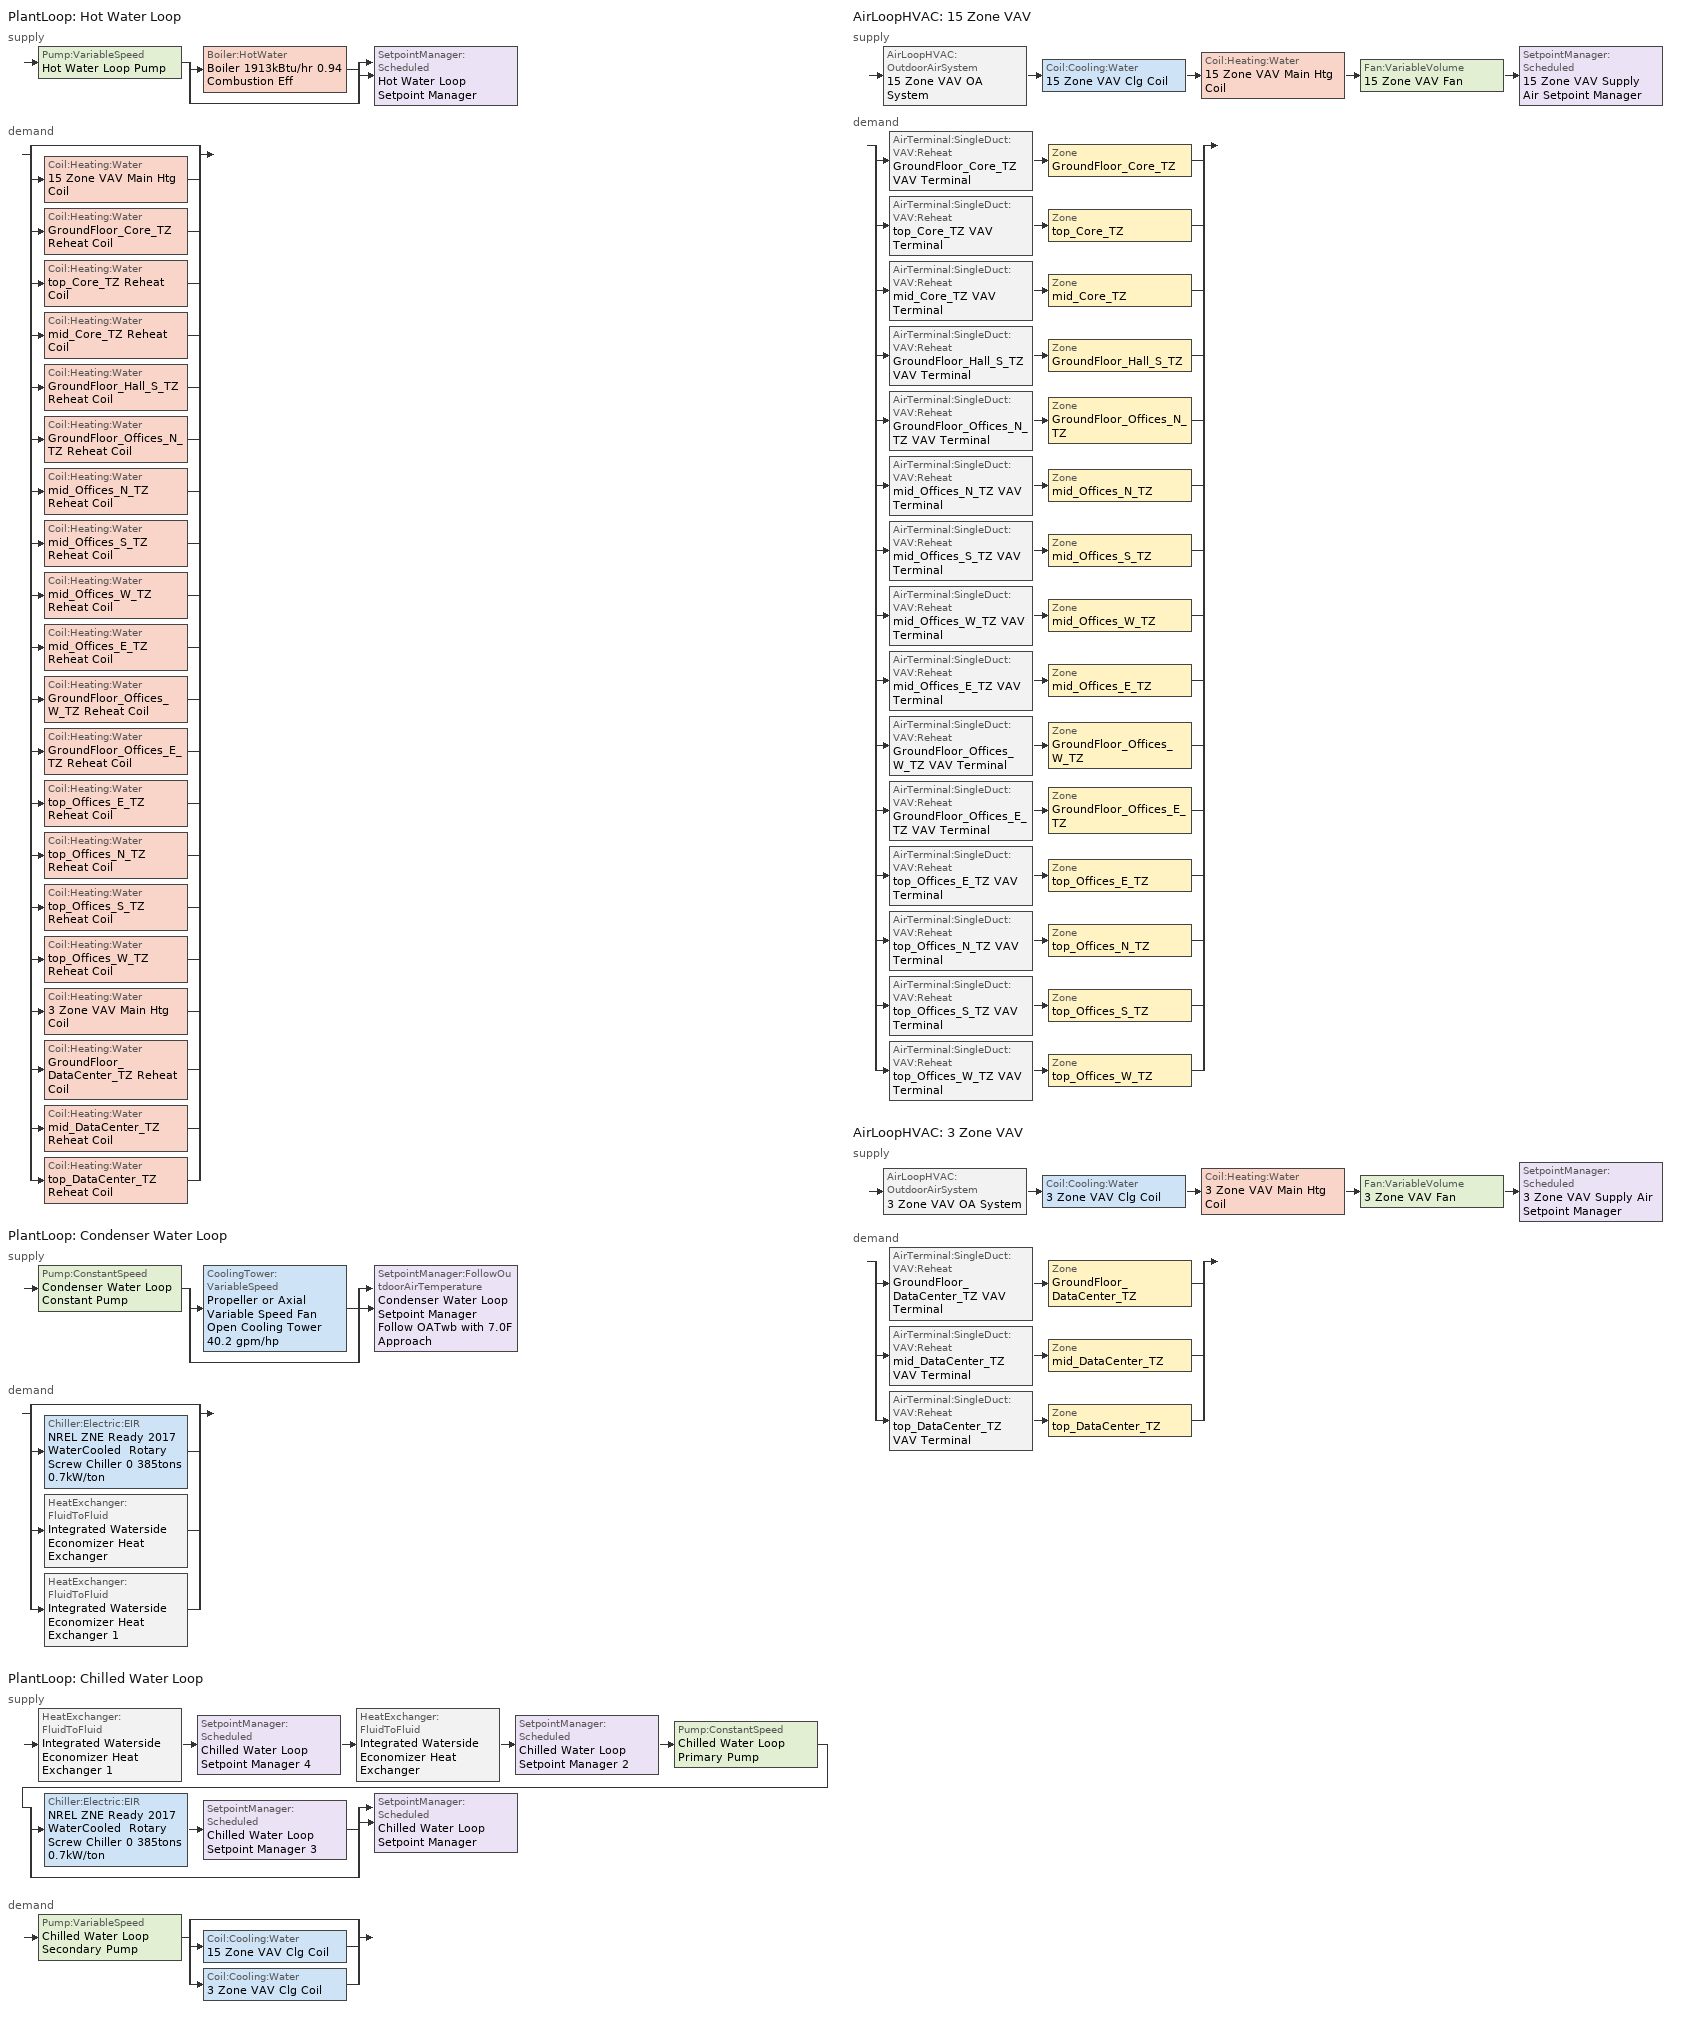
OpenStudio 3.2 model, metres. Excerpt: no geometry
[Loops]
PlantLoop 'Hot Water Loop'
 supply: Pump:VariableSpeed 'Hot Water Loop Pump' > split
  | Boiler:HotWater 'Boiler 1913kBtu/hr 0.94 Combustion Eff'
  | bypass
  join > SetpointManager:Scheduled 'Hot Water Loop Setpoint Manager'
 demand: split
  | bypass
  | Coil:Heating:Water '15 Zone VAV Main Htg Coil'
  | Coil:Heating:Water 'GroundFloor_Core_TZ Reheat Coil'
  | Coil:Heating:Water 'top_Core_TZ Reheat Coil'
  | Coil:Heating:Water 'mid_Core_TZ Reheat Coil'
  | Coil:Heating:Water 'GroundFloor_Hall_S_TZ Reheat Coil'
  | Coil:Heating:Water 'GroundFloor_Offices_N_TZ Reheat Coil'
  | Coil:Heating:Water 'mid_Offices_N_TZ Reheat Coil'
  | Coil:Heating:Water 'mid_Offices_S_TZ Reheat Coil'
  | Coil:Heating:Water 'mid_Offices_W_TZ Reheat Coil'
  | Coil:Heating:Water 'mid_Offices_E_TZ Reheat Coil'
  | Coil:Heating:Water 'GroundFloor_Offices_W_TZ Reheat Coil'
  | Coil:Heating:Water 'GroundFloor_Offices_E_TZ Reheat Coil'
  | Coil:Heating:Water 'top_Offices_E_TZ Reheat Coil'
  | Coil:Heating:Water 'top_Offices_N_TZ Reheat Coil'
  | Coil:Heating:Water 'top_Offices_S_TZ Reheat Coil'
  | Coil:Heating:Water 'top_Offices_W_TZ Reheat Coil'
  | Coil:Heating:Water '3 Zone VAV Main Htg Coil'
  | Coil:Heating:Water 'GroundFloor_DataCenter_TZ Reheat Coil'
  | Coil:Heating:Water 'mid_DataCenter_TZ Reheat Coil'
  | Coil:Heating:Water 'top_DataCenter_TZ Reheat Coil'
PlantLoop 'Condenser Water Loop'
 supply: Pump:ConstantSpeed 'Condenser Water Loop Constant Pump' > split
  | CoolingTower:VariableSpeed 'Propeller or Axial Variable Speed Fan Open Cooling Tower 40.2 gpm/hp'
  | bypass
  join > SetpointManager:FollowOutdoorAirTemperature 'Condenser Water Loop Setpoint Manager Follow OATwb with 7.0F Approach'
 demand: split
  | bypass
  | Chiller:Electric:EIR 'NREL ZNE Ready 2017 WaterCooled  Rotary Screw Chiller 0 385tons 0.7kW/ton'
  | HeatExchanger:FluidToFluid 'Integrated Waterside Economizer Heat Exchanger'
  | HeatExchanger:FluidToFluid 'Integrated Waterside Economizer Heat Exchanger 1'
PlantLoop 'Chilled Water Loop'
 supply: HeatExchanger:FluidToFluid 'Integrated Waterside Economizer Heat Exchanger 1' > SetpointManager:Scheduled 'Chilled Water Loop Setpoint Manager 4' > HeatExchanger:FluidToFluid 'Integrated Waterside Economizer Heat Exchanger' > SetpointManager:Scheduled 'Chilled Water Loop Setpoint Manager 2' > Pump:ConstantSpeed 'Chilled Water Loop Primary Pump' > split
  | Chiller:Electric:EIR 'NREL ZNE Ready 2017 WaterCooled  Rotary Screw Chiller 0 385tons 0.7kW/ton' > SetpointManager:Scheduled 'Chilled Water Loop Setpoint Manager 3'
  | bypass
  join > SetpointManager:Scheduled 'Chilled Water Loop Setpoint Manager'
 demand: Pump:VariableSpeed 'Chilled Water Loop Secondary Pump' > split
  | bypass
  | Coil:Cooling:Water '15 Zone VAV Clg Coil'
  | Coil:Cooling:Water '3 Zone VAV Clg Coil'
AirLoopHVAC '15 Zone VAV'
 supply: AirLoopHVAC:OutdoorAirSystem '15 Zone VAV OA System' > Coil:Cooling:Water '15 Zone VAV Clg Coil' > Coil:Heating:Water '15 Zone VAV Main Htg Coil' > Fan:VariableVolume '15 Zone VAV Fan' > SetpointManager:Scheduled '15 Zone VAV Supply Air Setpoint Manager'
 demand: split
  | AirTerminal:SingleDuct:VAV:Reheat 'GroundFloor_Core_TZ VAV Terminal' > Zone 'GroundFloor_Core_TZ'
  | AirTerminal:SingleDuct:VAV:Reheat 'top_Core_TZ VAV Terminal' > Zone 'top_Core_TZ'
  | AirTerminal:SingleDuct:VAV:Reheat 'mid_Core_TZ VAV Terminal' > Zone 'mid_Core_TZ'
  | AirTerminal:SingleDuct:VAV:Reheat 'GroundFloor_Hall_S_TZ VAV Terminal' > Zone 'GroundFloor_Hall_S_TZ'
  | AirTerminal:SingleDuct:VAV:Reheat 'GroundFloor_Offices_N_TZ VAV Terminal' > Zone 'GroundFloor_Offices_N_TZ'
  | AirTerminal:SingleDuct:VAV:Reheat 'mid_Offices_N_TZ VAV Terminal' > Zone 'mid_Offices_N_TZ'
  | AirTerminal:SingleDuct:VAV:Reheat 'mid_Offices_S_TZ VAV Terminal' > Zone 'mid_Offices_S_TZ'
  | AirTerminal:SingleDuct:VAV:Reheat 'mid_Offices_W_TZ VAV Terminal' > Zone 'mid_Offices_W_TZ'
  | AirTerminal:SingleDuct:VAV:Reheat 'mid_Offices_E_TZ VAV Terminal' > Zone 'mid_Offices_E_TZ'
  | AirTerminal:SingleDuct:VAV:Reheat 'GroundFloor_Offices_W_TZ VAV Terminal' > Zone 'GroundFloor_Offices_W_TZ'
  | AirTerminal:SingleDuct:VAV:Reheat 'GroundFloor_Offices_E_TZ VAV Terminal' > Zone 'GroundFloor_Offices_E_TZ'
  | AirTerminal:SingleDuct:VAV:Reheat 'top_Offices_E_TZ VAV Terminal' > Zone 'top_Offices_E_TZ'
  | AirTerminal:SingleDuct:VAV:Reheat 'top_Offices_N_TZ VAV Terminal' > Zone 'top_Offices_N_TZ'
  | AirTerminal:SingleDuct:VAV:Reheat 'top_Offices_S_TZ VAV Terminal' > Zone 'top_Offices_S_TZ'
  | AirTerminal:SingleDuct:VAV:Reheat 'top_Offices_W_TZ VAV Terminal' > Zone 'top_Offices_W_TZ'
AirLoopHVAC '3 Zone VAV'
 supply: AirLoopHVAC:OutdoorAirSystem '3 Zone VAV OA System' > Coil:Cooling:Water '3 Zone VAV Clg Coil' > Coil:Heating:Water '3 Zone VAV Main Htg Coil' > Fan:VariableVolume '3 Zone VAV Fan' > SetpointManager:Scheduled '3 Zone VAV Supply Air Setpoint Manager'
 demand: split
  | AirTerminal:SingleDuct:VAV:Reheat 'GroundFloor_DataCenter_TZ VAV Terminal' > Zone 'GroundFloor_DataCenter_TZ'
  | AirTerminal:SingleDuct:VAV:Reheat 'mid_DataCenter_TZ VAV Terminal' > Zone 'mid_DataCenter_TZ'
  | AirTerminal:SingleDuct:VAV:Reheat 'top_DataCenter_TZ VAV Terminal' > Zone 'top_DataCenter_TZ'
[Sizing:Zone] Zone Cooling Design Supply Air Temperature Input Method=SupplyAirTemperature; Zone Cooling Design Supply Air Temperature {C}=13; Zone Cooling Design Supply Air Temperature Difference {deltaC}=10; Zone Heating Design Supply Air Temperature Input Method=SupplyAirTemperature; Zone Heating Design Supply Air Temperature {C}=40; Zone Heating Design Supply Air Temperature Difference {deltaC}=10; Zone Cooling Design Supply Air Humidity Ratio {kg-H2O/kg-air}=0.0085; Zone Heating Design Supply Air Humidity Ratio {kg-H2O/kg-air}=0.008; Cooling Design Air Flow Method=DesignDayWithLimit; Cooling Design Air Flow Rate {m3/s}=0; Cooling Minimum Air Flow {m3/s}=0; Cooling Minimum Air Flow Fraction=0; Heating Design Air Flow Method=DesignDay; Heating Design Air Flow Rate {m3/s}=0; Heating Maximum Air Flow {m3/s}=0.142; Account for Dedicated Outdoor Air System=Yes; Dedicated Outdoor Air System Control Strategy=NeutralSupplyAir; Dedicated Outdoor Air Low Setpoint Temperature for Design {C}=15.5; Dedicated Outdoor Air High Setpoint Temperature for Design {C}=21
Name | Heating Maximum Air Flow per Zone Floor Area {m3/s-m2} | Design Zone Air Distribution Effectiveness in Cooling Mode | Design Zone Air Distribution Effectiveness in Heating Mode | Design Minimum Zone Ventilation Efficiency | Cooling Minimum Air Flow per Zone Floor Area {m3/s-m2}
top_Offices_W_TZ; top_Core_TZ; GroundFloor_Offices_N_TZ; GroundFloor_Offices_E_TZ; GroundFloor_Hall_S_TZ; top_Offices_N_TZ; top_Offices_E_TZ; top_Offices_S_TZ; mid_Offices_W_TZ; mid_Offices_N_TZ; mid_Offices_S_TZ; mid_Offices_E_TZ | 0.002 | 1 | 1 | 0.6
GroundFloor_Core_TZ |  | 1 | 1 | 0.6
GroundFloor_Offices_W_TZ; mid_Core_TZ | 0.002 | 1 | 1 | 0.6 | 0.000762
GroundFloor_DataCenter_TZ; top_DataCenter_TZ; mid_DataCenter_TZ | 0.002
[Zone equipment]
top_Offices_W_TZ: top_Offices_W_TZ VAV Terminal
GroundFloor_Core_TZ: GroundFloor_Core_TZ VAV Terminal
top_Core_TZ: top_Core_TZ VAV Terminal
GroundFloor_Offices_N_TZ: GroundFloor_Offices_N_TZ VAV Terminal
GroundFloor_Offices_E_TZ: GroundFloor_Offices_E_TZ VAV Terminal
GroundFloor_Hall_S_TZ: GroundFloor_Hall_S_TZ VAV Terminal
GroundFloor_Offices_W_TZ: GroundFloor_Offices_W_TZ VAV Terminal
top_Offices_N_TZ: top_Offices_N_TZ VAV Terminal
top_Offices_E_TZ: top_Offices_E_TZ VAV Terminal
top_Offices_S_TZ: top_Offices_S_TZ VAV Terminal
GroundFloor_DataCenter_TZ: GroundFloor_DataCenter_TZ VAV Terminal
top_DataCenter_TZ: top_DataCenter_TZ VAV Terminal
mid_Offices_W_TZ: mid_Offices_W_TZ VAV Terminal
mid_Core_TZ: mid_Core_TZ VAV Terminal
mid_Offices_N_TZ: mid_Offices_N_TZ VAV Terminal
mid_Offices_S_TZ: mid_Offices_S_TZ VAV Terminal
mid_DataCenter_TZ: mid_DataCenter_TZ VAV Terminal
mid_Offices_E_TZ: mid_Offices_E_TZ VAV Terminal
[PlantLoop] Glycol Concentration=0; Plant Loop Volume {m3}=Autocalculate; Load Distribution Scheme=Optimal
Name | Fluid Type | Minimum Loop Temperature {C} | Maximum Loop Temperature {C} | Common Pipe Simulation
Hot Water Loop | Water | 10
Condenser Water Loop |  | 5 | 80
Chilled Water Loop |  | 1 | 40 | CommonPipe
[Sizing:Plant]
Name | Loop Type | Design Loop Exit Temperature {C} | Loop Design Temperature Difference {deltaC} | Sizing Option | Zone Timesteps in Averaging Window | Coincident Sizing Factor Mode
Hot Water Loop | Heating | 50 | 11 | NonCoincident | 1 | None
Condenser Water Loop | Condenser | 29.5 | 5.5 | Coincident | 6 | GlobalCoolingSizingFactor
Chilled Water Loop | Cooling | 6.67 | 5.6 | NonCoincident | 1 | None
[SetpointManager:Scheduled] Control Variable=Temperature
Name | Schedule | Setpoint Node or NodeList
Hot Water Loop Setpoint Manager | Hot Water Loop Temp - 120F 1 | Hot Water Loop Supply Outlet Node
Chilled Water Loop Setpoint Manager | Chilled Water Loop Temp - 44F 1 | Chilled Water Loop Supply Outlet Node
15 Zone VAV Supply Air Setpoint Manager | Deck_Temperature | 15 Zone VAV Supply Outlet Node
Chilled Water Loop Setpoint Manager 2 | Chilled Water Loop Temp - 44F 1 | Chilled Water Loop Primary Pump Inlet Water Node
3 Zone VAV Supply Air Setpoint Manager | Supply Air Temp - 55.0F 1 | 3 Zone VAV Supply Outlet Node
Chilled Water Loop Setpoint Manager 3 | Chilled Water Loop Temp - 44F 1 | NREL ZNE Ready 2017 WaterCooled  Rotary Screw Chiller 0 Supply Outlet Water Node
Chilled Water Loop Setpoint Manager 4 | Chilled Water Loop Temp - 44F 1
[Pump:VariableSpeed] Coefficient 1 of the Part Load Performance Curve=0; Coefficient 2 of the Part Load Performance Curve=0.0205; Coefficient 3 of the Part Load Performance Curve=0.4101; Coefficient 4 of the Part Load Performance Curve=0.5753; Pump Control Type=Intermittent; Skin Loss Radiative Fraction=0.5; Design Power Sizing Method=PowerPerFlowPerPressure; Design Electric Power per Unit Flow Rate {W/(m3/s)}=348701.1; Design Shaft Power per Unit Flow Rate per Unit Head {W-s/m3-Pa}=1.28205; Design Minimum Flow Rate Fraction=0
Name | Rated Pump Head {Pa} | Motor Efficiency | Fraction of Motor Inefficiencies to Fluid Stream
Hot Water Loop Pump | 179344 | 0.895
Chilled Water Loop Secondary Pump | 134508 | 0.924 | 0
[Boiler:HotWater]
Boiler 1913kBtu/hr 0.94 Combustion Eff: Fuel Type=NaturalGas; Nominal Thermal Efficiency=0.933; Efficiency Curve Temperature Evaluation Variable=LeavingBoiler; Normalized Boiler Efficiency Curve=Boiler with Minimum Turndown; Minimum Part Load Ratio=0; Maximum Part Load Ratio=1.2; Optimum Part Load Ratio=1; Water Outlet Upper Temperature Limit {C}=95; Boiler Flow Mode=LeavingSetpointModulated; Parasitic Electric Load {W}=0; Sizing Factor=1
[SetpointManager:FollowOutdoorAirTemperature]
Condenser Water Loop Setpoint Manager Follow OATwb with 7.0F Approach: Control Variable=Temperature; Reference Temperature Type=OutdoorAirWetBulb; Offset Temperature Difference {deltaC}=3.88889; Maximum Setpoint Temperature {C}=29.4444; Minimum Setpoint Temperature {C}=5.55556; Setpoint Node or NodeList=Condenser Water Loop Supply Outlet Node
[Pump:ConstantSpeed] Rated Flow Rate {m3/s}=autosize; Rated Power Consumption {W}=autosize; Fraction of Motor Inefficiencies to Fluid Stream=0; Pump Control Type=Intermittent; Design Power Sizing Method=PowerPerFlowPerPressure; Design Electric Power per Unit Flow Rate {W/(m3/s)}=348701.1; Design Shaft Power per Unit Flow Rate per Unit Head {W-s/m3-Pa}=1.28205
Name | Rated Pump Head {Pa} | Motor Efficiency
Condenser Water Loop Constant Pump | 148557 | 0.95
Chilled Water Loop Primary Pump | 44836 | 0.895
[CoolingTower:VariableSpeed]
Propeller or Axial Variable Speed Fan Open Cooling Tower 40.2 gpm/hp: Model Type=CoolToolsCrossFlow; Design Inlet Air Wet-Bulb Temperature {C}=25.5; Design Approach Temperature {deltaC}=4; Design Range Temperature {deltaC}=5.5; Design Water Flow Rate {m3/s}=autosize; Design Air Flow Rate {m3/s}=autosize; Design Fan Power {W}=63782; Fan Power Ratio Function of Air Flow Rate Ratio Curve=VSD-TWR-FAN-FPLR; Minimum Air Flow Rate Ratio=0.2; Fraction of Tower Capacity in Free Convection Regime=0.125; Basin Heater Capacity {W/K}=0; Basin Heater Setpoint Temperature {C}=2; Evaporation Loss Mode=SaturatedExit; Evaporation Loss Factor {percent/K}=0.2; Drift Loss Percent {percent}=0.008; Blowdown Calculation Mode=ConcentrationRatio; Blowdown Concentration Ratio=3; Number of Cells=1; Cell Control=MaximalCell; Sizing Factor=1
[Chiller:Electric:EIR]
NREL ZNE Ready 2017 WaterCooled  Rotary Screw Chiller 0 385tons 0.7kW/ton: Reference Capacity {W}=Autosize; Reference COP {W/W}=5.33; Reference Leaving Chilled Water Temperature {C}=6.7; Reference Entering Condenser Fluid Temperature {C}=35; Reference Chilled Water Flow Rate {m3/s}=Autosize; Cooling Capacity Function of Temperature Curve=ChlrWtrPosDispPathAAllQRatio_fTchwsTcwsSI; Electric Input to Cooling Output Ratio Function of Temperature Curve=ChlrWtrPosDispPathAAllEIRRatio_fTchwsTcwsSI; Electric Input to Cooling Output Ratio Function of Part Load Ratio Curve=ChlrWtrPosDispPathAAllEIRRatio_fQRatio; Minimum Part Load Ratio=0.15; Maximum Part Load Ratio=1; Optimum Part Load Ratio=1; Minimum Unloading Ratio=0.25; Condenser Type=WaterCooled; Leaving Chilled Water Lower Temperature Limit {C}=2.3; Chiller Flow Mode=ConstantFlow; Design Heat Recovery Water Flow Rate {m3/s}=Autosize; Sizing Factor=1; Basin Heater Capacity {W/K}=0; Basin Heater Setpoint Temperature {C}=10; Condenser Heat Recovery Relative Capacity Fraction=1
[AirLoopHVAC] Design Supply Air Flow Rate {m3/s}=autosize; Design Return Air Flow Fraction of Supply Air Flow=1
Name | Availability Schedule
15 Zone VAV | 15 Zone VAV Occ Sch
3 Zone VAV | 3 Zone VAV Occ Sch
[Sizing:System] Type of Load to Size On=Sensible; Design Outdoor Air Flow Rate {m3/s}=Autosize; Central Heating Maximum System Air Flow Ratio=0.3; Preheat Design Humidity Ratio {kg-H2O/kg-Air}=0.008; Precool Design Humidity Ratio {kg-H2O/kg-Air}=0.008; Sizing Option=Coincident; 100% Outdoor Air in Cooling=No; 100% Outdoor Air in Heating=No; Central Cooling Design Supply Air Humidity Ratio {kg-H2O/kg-Air}=0.0085; Central Heating Design Supply Air Humidity Ratio {kg-H2O/kg-Air}=0.008; Cooling Design Air Flow Method=DesignDay; Cooling Design Air Flow Rate {m3/s}=0; Heating Design Air Flow Method=DesignDay; Heating Design Air Flow Rate {m3/s}=0; System Outdoor Air Method=ZoneSum; Zone Maximum Outdoor Air Fraction=1; Cooling Fraction of Autosized Cooling Supply Air Flow Rate=1; Heating Fraction of Autosized Heating Supply Air Flow Rate=1; Heating Fraction of Autosized Cooling Supply Air Flow Rate=1; Cooling Design Capacity Method=CoolingDesignCapacity; Cooling Design Capacity {W}=autosize; Cooling Design Capacity Per Floor Area {W/m2}=234.7; Fraction of Autosized Cooling Design Capacity=1; Heating Design Capacity Method=HeatingDesignCapacity; Heating Design Capacity {W}=autosize; Heating Design Capacity Per Floor Area {W/m2}=157; Fraction of Autosized Heating Design Capacity=1; Central Cooling Capacity Control Method=OnOff
Name | Preheat Design Temperature {C} | Precool Design Temperature {C} | Central Cooling Design Supply Air Temperature {C} | Central Heating Design Supply Air Temperature {C} | Cooling Supply Air Flow Rate Per Floor Area {m3/s-m2} | Cooling Supply Air Flow Rate Per Unit Cooling Capacity {m3/s-W} | Heating Supply Air Flow Rate Per Floor Area {m3/s-m2} | Heating Supply Air Flow Rate Per Unit Heating Capacity {m3/s-W}
15 Zone VAV | 7 | 12.8 | 12.8 | 12.8 | 0.01 | 4e-05 | 0.01 | 3e-05
3 Zone VAV | 7.22222 | 13 | 13 | 13 | 0.00996765 | 3.94755e-05 | 0.00996765 | 3.15882e-05
[Fan:VariableVolume] Availability Schedule=Always On Discrete; Maximum Flow Rate {m3/s}=Autosize; Fan Power Minimum Flow Rate Input Method=Fraction; Fan Power Minimum Flow Fraction=0.25; Fan Power Minimum Air Flow Rate {m3/s}=0; Motor In Airstream Fraction=1; Fan Power Coefficient 1=0.04076; Fan Power Coefficient 2=0.0881; Fan Power Coefficient 3=-0.0729; Fan Power Coefficient 4=0.9437; Fan Power Coefficient 5=0
Name | Fan Total Efficiency | Pressure Rise {Pa} | Motor Efficiency
15 Zone VAV Fan | 0.6572 | 995 | 0.954
3 Zone VAV Fan | 0.595889 | 996.356 | 0.865
[Coil:Heating:Water] Availability Schedule=Always On Discrete
Name | Rated Inlet Water Temperature {C} | Rated Inlet Air Temperature {C} | Rated Outlet Water Temperature {C} | Rated Outlet Air Temperature {C}
15 Zone VAV Main Htg Coil | 49 | 7.2 | 38 | 13
GroundFloor_Core_TZ Reheat Coil | 50 | 13 | 38 | 40
top_Core_TZ Reheat Coil; mid_Core_TZ Reheat Coil; GroundFloor_Hall_S_TZ Reheat Coil; GroundFloor_Offices_N_TZ Reheat Coil; mid_Offices_N_TZ Reheat Coil; mid_Offices_S_TZ Reheat Coil; mid_Offices_W_TZ Reheat Coil; mid_Offices_E_TZ Reheat Coil; GroundFloor_Offices_W_TZ Reheat Coil; GroundFloor_Offices_E_TZ Reheat Coil; top_Offices_E_TZ Reheat Coil; top_Offices_N_TZ Reheat Coil; top_Offices_S_TZ Reheat Coil; top_Offices_W_TZ Reheat Coil; GroundFloor_DataCenter_TZ Reheat Coil; mid_DataCenter_TZ Reheat Coil; top_DataCenter_TZ Reheat Coil | 48.8889 | 13 | 37.7778 | 40
3 Zone VAV Main Htg Coil | 48.8889 | 7.22222 | 37.7778 | 13
[Controller:WaterCoil] Minimum Actuated Flow {m3/s}=0
Name | Water Coil | Action | Controller Convergence Tolerance {deltaC}
15 Zone VAV Main Htg Coil Controller | 15 Zone VAV Main Htg Coil | Normal | 0.1
15 Zone VAV Clg Coil Controller | 15 Zone VAV Clg Coil | Reverse
GroundFloor_Core_TZ Reheat Coil Controller | GroundFloor_Core_TZ Reheat Coil | Normal | 0.1
top_Core_TZ Reheat Coil Controller | top_Core_TZ Reheat Coil | Normal | 0.1
mid_Core_TZ Reheat Coil Controller | mid_Core_TZ Reheat Coil | Normal | 0.1
GroundFloor_Hall_S_TZ Reheat Coil Controller | GroundFloor_Hall_S_TZ Reheat Coil | Normal | 0.1
GroundFloor_Offices_N_TZ Reheat Coil Controller | GroundFloor_Offices_N_TZ Reheat Coil | Normal | 0.1
mid_Offices_N_TZ Reheat Coil Controller | mid_Offices_N_TZ Reheat Coil | Normal | 0.1
mid_Offices_S_TZ Reheat Coil Controller | mid_Offices_S_TZ Reheat Coil | Normal | 0.1
mid_Offices_W_TZ Reheat Coil Controller | mid_Offices_W_TZ Reheat Coil | Normal | 0.1
mid_Offices_E_TZ Reheat Coil Controller | mid_Offices_E_TZ Reheat Coil | Normal | 0.1
GroundFloor_Offices_W_TZ Reheat Coil Controller | GroundFloor_Offices_W_TZ Reheat Coil | Normal | 0.1
GroundFloor_Offices_E_TZ Reheat Coil Controller | GroundFloor_Offices_E_TZ Reheat Coil | Normal | 0.1
top_Offices_E_TZ Reheat Coil Controller | top_Offices_E_TZ Reheat Coil | Normal | 0.1
top_Offices_N_TZ Reheat Coil Controller | top_Offices_N_TZ Reheat Coil | Normal | 0.1
top_Offices_S_TZ Reheat Coil Controller | top_Offices_S_TZ Reheat Coil | Normal | 0.1
top_Offices_W_TZ Reheat Coil Controller | top_Offices_W_TZ Reheat Coil | Normal | 0.1
3 Zone VAV Main Htg Coil Controller | 3 Zone VAV Main Htg Coil | Normal | 0.1
3 Zone VAV Clg Coil Controller | 3 Zone VAV Clg Coil | Reverse
GroundFloor_DataCenter_TZ Reheat Coil Controller | GroundFloor_DataCenter_TZ Reheat Coil | Normal | 0.1
mid_DataCenter_TZ Reheat Coil Controller | mid_DataCenter_TZ Reheat Coil | Normal | 0.1
top_DataCenter_TZ Reheat Coil Controller | top_DataCenter_TZ Reheat Coil | Normal | 0.1
[Coil:Cooling:Water] Availability Schedule=Always On Discrete; Design Inlet Water Temperature {C}=Autosize; Heat Exchanger Configuration=CrossFlow
15 Zone VAV Clg Coil; 3 Zone VAV Clg Coil
[Controller:OutdoorAir] Minimum Outdoor Air Flow Rate {m3/s}=0; Maximum Outdoor Air Flow Rate {m3/s}=Autosize; Economizer Control Type=NoEconomizer; Economizer Control Action Type=ModulateFlow; Economizer Maximum Limit Dry-Bulb Temperature {C}=28; Economizer Maximum Limit Enthalpy {J/kg}=64000; Lockout Type=LockoutWithHeating; Minimum Limit Type=FixedMinimum; High Humidity Control=No; Heat Recovery Bypass Control Type=BypassWhenWithinEconomizerLimits
Name | Minimum Outdoor Air Schedule | Controller Mechanical Ventilation
15 Zone VAV OA Controller | 15 Zone VAV Occ Sch | 15 Zone VAV Vent Controller
3 Zone VAV OA Controller | 3 Zone VAV Occ Sch | 3 Zone VAV Vent Controller
[Controller:MechanicalVentilation] Availability Schedule=Always On Discrete; System Outdoor Air Method=VentilationRateProcedure
15 Zone VAV Vent Controller; 3 Zone VAV Vent Controller
[AirLoopHVAC:OutdoorAirSystem]
Name | Controller
15 Zone VAV OA System | 15 Zone VAV OA Controller
3 Zone VAV OA System | 3 Zone VAV OA Controller
[AirTerminal:SingleDuct:VAV:Reheat] Availability Schedule=Always On Discrete; Maximum Air Flow Rate {m3/s}=AutoSize; Zone Minimum Air Flow Input Method=Constant; Constant Minimum Air Flow Fraction=0.2; Fixed Minimum Air Flow Rate {m3/s}=0; Maximum Hot Water or Steam Flow Rate {m3/s}=AutoSize; Minimum Hot Water or Steam Flow Rate {m3/s}=0; Convergence Tolerance=0.001; Damper Heating Action=ReverseWithLimits; Maximum Flow per Zone Floor Area During Reheat {m3/s-m2}=AutoSize; Maximum Flow Fraction During Reheat=0.5; Maximum Reheat Air Temperature {C}=40; Control For Outdoor Air=No
Name | Reheat Coil
GroundFloor_Core_TZ VAV Terminal | GroundFloor_Core_TZ Reheat Coil
top_Core_TZ VAV Terminal | top_Core_TZ Reheat Coil
mid_Core_TZ VAV Terminal | mid_Core_TZ Reheat Coil
GroundFloor_Hall_S_TZ VAV Terminal | GroundFloor_Hall_S_TZ Reheat Coil
GroundFloor_Offices_N_TZ VAV Terminal | GroundFloor_Offices_N_TZ Reheat Coil
mid_Offices_N_TZ VAV Terminal | mid_Offices_N_TZ Reheat Coil
mid_Offices_S_TZ VAV Terminal | mid_Offices_S_TZ Reheat Coil
mid_Offices_W_TZ VAV Terminal | mid_Offices_W_TZ Reheat Coil
mid_Offices_E_TZ VAV Terminal | mid_Offices_E_TZ Reheat Coil
GroundFloor_Offices_W_TZ VAV Terminal | GroundFloor_Offices_W_TZ Reheat Coil
GroundFloor_Offices_E_TZ VAV Terminal | GroundFloor_Offices_E_TZ Reheat Coil
top_Offices_E_TZ VAV Terminal | top_Offices_E_TZ Reheat Coil
top_Offices_N_TZ VAV Terminal | top_Offices_N_TZ Reheat Coil
top_Offices_S_TZ VAV Terminal | top_Offices_S_TZ Reheat Coil
top_Offices_W_TZ VAV Terminal | top_Offices_W_TZ Reheat Coil
GroundFloor_DataCenter_TZ VAV Terminal | GroundFloor_DataCenter_TZ Reheat Coil
mid_DataCenter_TZ VAV Terminal | mid_DataCenter_TZ Reheat Coil
top_DataCenter_TZ VAV Terminal | top_DataCenter_TZ Reheat Coil
[HeatExchanger:FluidToFluid] Availability Schedule=Always On Discrete; Loop Demand Side Design Flow Rate {m3/s}=autosize; Loop Supply Side Design Flow Rate {m3/s}=autosize; Heat Exchange Model Type=CounterFlow; Heat Exchanger U-Factor Times Area Value {W/K}=autosize; Control Type=CoolingDifferentialOnOff; Minimum Temperature Difference to Activate Heat Exchanger {deltaC}=0; Heat Transfer Metering End Use Type=FreeCooling; Component Override Cooling Control Temperature Mode=Loop; Sizing Factor=1; Operation Minimum Temperature Limit {C}=1.66667; Operation Maximum Temperature Limit {C}=22.2222
Integrated Waterside Economizer Heat Exchanger; Integrated Waterside Economizer Heat Exchanger 1
[Schedule:Constant]
Always On Discrete: Value=1
[Schedule:Day]
Deck_Temperature_Default 3; Deck_Temperature_Summer_Design_Day 3; Deck_Temperature_Winter_Design_Day 3; Supply Air Temp - 55.0F Default 1: 24, 0, 13
Hot Water Loop Temp - 120F Default 1: 24, 0, 48.8889
Chilled Water Loop Temp - 44F Default 1: 24, 0, 6.66667
15 Zone VAV Occ Sch Default: 6, 0, 0, 23, 0, 1, 24, 0, 0
15 Zone VAV Occ Sch Winter Design Day; 15 Zone VAV Occ Sch Summer Design Day; 3 Zone VAV Occ Sch Winter Design Day; 3 Zone VAV Occ Sch Summer Design Day: 24, 0, 1
15 Zone VAV Occ Sch Saturday: 7, 0, 0, 19, 0, 1, 24, 0, 0
15 Zone VAV Occ Sch Sunday: 7, 0, 0, 18, 0, 1, 24, 0, 0
3 Zone VAV Occ Sch Default: 24, 0, 0
[Schedule:Ruleset]
Name | Default Day Schedule | Summer Design Day Schedule | Winter Design Day Schedule
Deck_Temperature | Deck_Temperature_Default 3 | Deck_Temperature_Summer_Design_Day 3 | Deck_Temperature_Winter_Design_Day 3
Hot Water Loop Temp - 120F 1 | Hot Water Loop Temp - 120F Default 1
Chilled Water Loop Temp - 44F 1 | Chilled Water Loop Temp - 44F Default 1
Supply Air Temp - 55.0F 1 | Supply Air Temp - 55.0F Default 1
15 Zone VAV Occ Sch | 15 Zone VAV Occ Sch Default | 15 Zone VAV Occ Sch Summer Design Day | 15 Zone VAV Occ Sch Winter Design Day
3 Zone VAV Occ Sch | 3 Zone VAV Occ Sch Default | 3 Zone VAV Occ Sch Summer Design Day | 3 Zone VAV Occ Sch Winter Design Day
[Schedule:Rule] Schedule Ruleset=15 Zone VAV Occ Sch; Date Specification Type=DateRange; Start Month=1; Start Day=1; End Month=12; End Day=31
Name | Rule Order | Day Schedule | Apply Saturday | Apply Sunday
15 Zone VAV Occ Sch Saturday Rule | 1 | 15 Zone VAV Occ Sch Saturday | Yes
15 Zone VAV Occ Sch Sunday Rule | 0 | 15 Zone VAV Occ Sch Sunday |  | Yes
[Curve:Cubic] Minimum Value of x=0
Name | Coefficient1 Constant | Coefficient2 x | Coefficient3 x**2 | Coefficient4 x**3 | Maximum Value of x
VSD-TWR-FAN-FPLR | 0.331629 | -0.885676 | 0.605565 | 0.948482 | 1
Boiler with Minimum Turndown | 0.7791 | 1.4745 | -2.5795 | 1.3467 | 1.3
[Curve:Biquadratic] Minimum Value of x=4.44; Maximum Value of x=12.22; Minimum Value of y=15.56; Maximum Value of y=29.44
Name | Coefficient1 Constant | Coefficient2 x | Coefficient3 x**2 | Coefficient4 y | Coefficient5 y**2 | Coefficient6 x*y | Minimum Curve Output | Maximum Curve Output
ChlrWtrPosDispPathAAllQRatio_fTchwsTcwsSI | 0.96744 | 0.037082 | 0.000434 | -0.005837 | -4.9e-05 | -0.000274 | 0.89 | 1.33
ChlrWtrPosDispPathAAllEIRRatio_fTchwsTcwsSI | 0.665307 | -0.009339 | 0.000483 | 0.009492 | 0.000544 | -0.000864 | 0.74 | 1.27
[Curve:Quadratic]
ChlrWtrPosDispPathAAllEIRRatio_fQRatio: Coefficient1 Constant=0.310965; Coefficient2 x=0.322519; Coefficient3 x**2=0.372745; Minimum Value of x=0.1; Maximum Value of x=1; Minimum Curve Output=0.35
